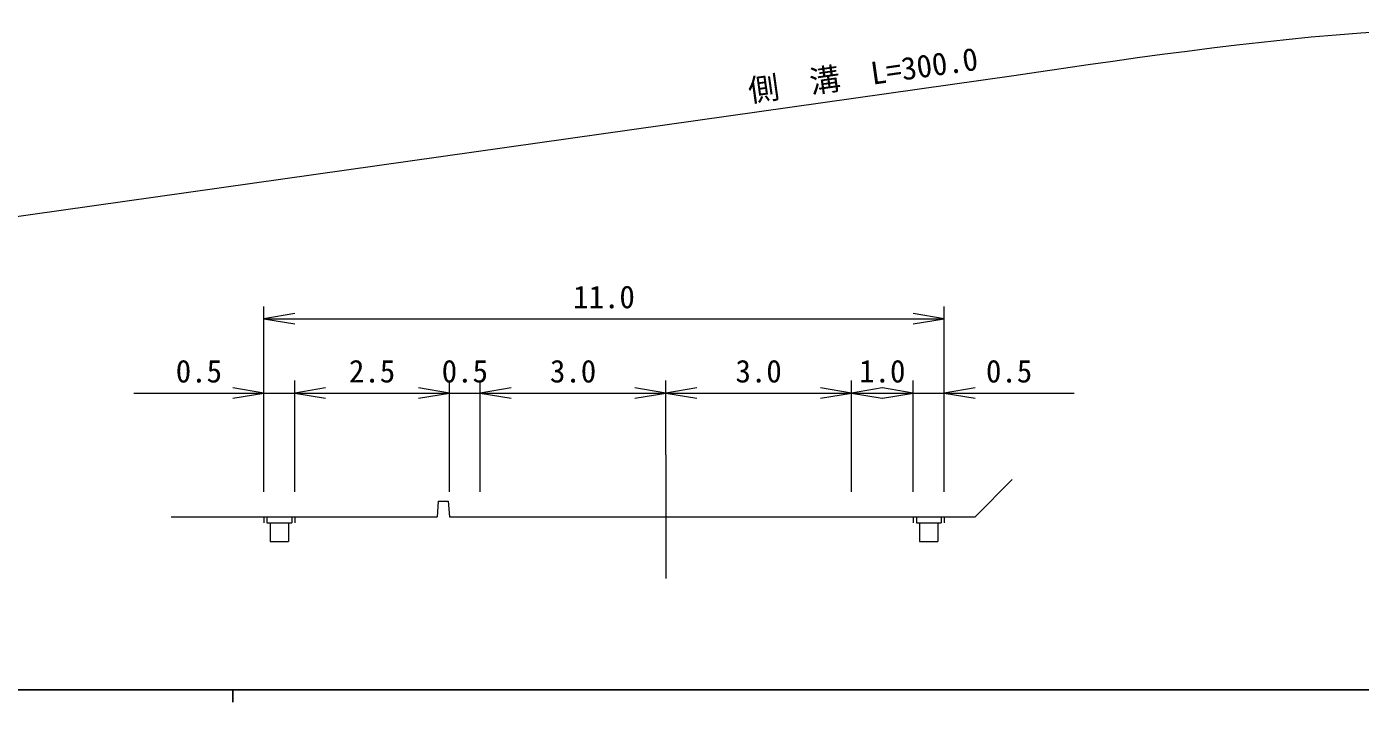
# Model space of a CAD drawing. Units: millimetres at full size, sheet at 1:1000, with parts at other scales. Extents: x 40000 to 680000, y 20000 to 380000.
# Drawn here: x 151326 to 259144, y 204000 to 258607 of the extents above; entities that cross this region are included whole.
import ezdxf
from ezdxf.enums import TextEntityAlignment as Align

# ---------------------------------------------------------------- set-up
doc = ezdxf.new("R2010")
doc.units = ezdxf.units.MM
doc.header["$LTSCALE"] = 1000
doc.linetypes.add('CHAIN', pattern=[18.5, 12, -1.5, 3.5, -1.5])
for name, color, linetype, lineweight in [('M-BGD', 7, 'Continuous', 13), ('M-BMK', 2, 'Continuous', 13), ('M-STR-HTXT', 7, 'Continuous', 13), ('M-TTL-BAND', 7, 'Continuous', 25)]:
    doc.layers.add(name, color=color, linetype=linetype, lineweight=lineweight)
doc.styles.add('ＭＳ ゴシック', font='')
doc.styles.get('ＭＳ ゴシック').set_extended_font_data('MS Gothic')

# ---------------------------------------------------------------- blocks, each defined once
blk = doc.blocks.new('open_arrow')
at = {"color": 0, "linetype": 'Continuous', "lineweight": -2}
blk.add_lwpolyline([(7.5, 1.25), (0, 0), (7.5, -1.25)], dxfattribs=at)

msp = doc.modelspace()

# ---------------------------------------------------------------- linework, layer by layer
at = {"layer": 'M-BGD'}
for p, q in [((170500, 221000), (170500, 236000)), ((225500, 221000), (225500, 236000)), ((170500, 235000), (225500, 235000)), ((173000, 221000), (173000, 230000)), ((185500, 221000), (185500, 230000)), ((188000, 221000), (188000, 230000)), ((203000, 224000), (203000, 230000)), ((218000, 221000), (218000, 230000)), ((223000, 221000), (223000, 230000)), ((160000, 229000), (173000, 229000)), ((173000, 229000), (185500, 229000)), ((185500, 229000), (188000, 229000)), ((188000, 229000), (203000, 229000)), ((203000, 229000), (218000, 229000)), ((218000, 229000), (223000, 229000)), ((223000, 229000), (236000, 229000)), ((184600, 220250), (184500, 219000)), ((184600, 220250), (185400, 220250)), ((185400, 220250), (185500, 219000)), ((170500, 219000), (170500, 218500)), ((170750, 219000), (170750, 218500)), ((172750, 219000), (172750, 218500)), ((173000, 219000), (173000, 218500)), ((223000, 219000), (223000, 218500)), ((223250, 219000), (223250, 218500)), ((225250, 219000), (225250, 218500)), ((225500, 219000), (225500, 218500)), ((170750, 218500), (172750, 218500)), ((171000, 218500), (171000, 217000)), ((172500, 218500), (172500, 217000)), ((223250, 218500), (225250, 218500)), ((223500, 218500), (223500, 217000)), ((225000, 218500), (225000, 217000)), ((171000, 217000), (172500, 217000)), ((223500, 217000), (225000, 217000))]:
    msp.add_line(p, q, dxfattribs=at)
for points in [[(185500, 219000), (188000, 219000), (203000, 219000), (218000, 219000), (223000, 219000), (225500, 219000), (228000, 219000), (231000, 222000)], [(163000, 219000), (170500, 219000), (173000, 219000), (184500, 219000)]]:
    msp.add_lwpolyline(points, dxfattribs=at)
at = {"layer": 'M-BMK', "linetype": 'CHAIN'}
msp.add_line((203000, 224000), (203000, 214000), dxfattribs=at)
at = {"layer": 'M-STR-HTXT'}
msp.add_line((125269, 239703), (231137, 254672), dxfattribs=at)
msp.add_lwpolyline([(231137, 254672), (233135, 254965), (235134, 255256), (237133, 255545), (239133, 255829), (241133, 256107), (243135, 256379), (245137, 256641), (247141, 256894), (249147, 257135), (251154, 257362), (253162, 257576), (255172, 257774), (257184, 257954), (259197, 258115), (261212, 258257), (263228, 258376), (265246, 258472), (267264, 258544), (269283, 258589), (271303, 258607), (273323, 258596), (275342, 258554), (275400, 258552)], dxfattribs=at)
at = {"layer": 'M-TTL-BAND'}
for p, q in [((40000, 205000), (579000, 205000)), ((168000, 205000), (168000, 204000))]:
    msp.add_line(p, q, dxfattribs=at)

# ---------------------------------------------------------------- block references
at = {"layer": 'M-BGD', "xscale": 333, "yscale": 333}
for p in [(170500, 235000), (173000, 229000), (188000, 229000), (203000, 229000), (218000, 229000), (225500, 229000)]:
    msp.add_blockref('open_arrow', p, dxfattribs=at)
at = {"layer": 'M-BGD', "xscale": 333, "yscale": 333, "rotation": 180}
for p in [(225500, 235000), (170500, 229000), (185500, 229000), (203000, 229000), (218000, 229000), (223000, 229000)]:
    msp.add_blockref('open_arrow', p, dxfattribs=at)

# ---------------------------------------------------------------- texts
at = {"layer": 'M-BGD', "style": 'ＭＳ ゴシック'}
for s, p in [('11.0', (198000, 235300)), ('0.5', (165250, 229300)), ('2.5', (179250, 229300)), ('0.5', (186750, 229300)), ('3.0', (195500, 229300)), ('3.0', (210500, 229300)), ('1.0', (220500, 229300)), ('0.5', (230750, 229300))]:
    msp.add_text(s, height=1833, dxfattribs=at).set_placement(p, align=Align.BOTTOM_CENTER)
at = {"layer": 'M-STR-HTXT', "style": 'ＭＳ ゴシック'}
msp.add_text('側\u3000溝\u3000L=300.0', height=1833, rotation=8.048, dxfattribs=at).set_placement((219142, 253279), align=Align.BOTTOM_CENTER)

doc.saveas('drawing.dxf')
